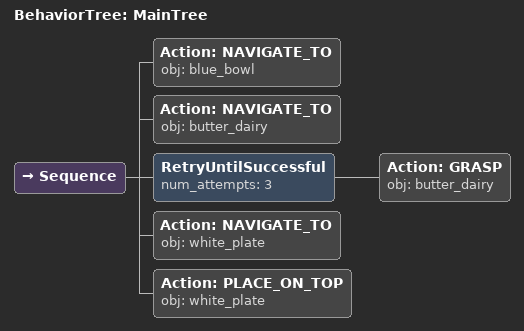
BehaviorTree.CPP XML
<root main_tree_to_execute="MainTree">
  <BehaviorTree ID="MainTree">
    <Sequence>
      <!-- Navigate to blue_bowl -->
      <Action ID="NAVIGATE_TO" obj="blue_bowl" />
      <!-- Navigate to butter_dairy -->
      <Action ID="NAVIGATE_TO" obj="butter_dairy" />
      <!-- Retry GRASP butter_dairy up to 3 attempts -->
      <RetryUntilSuccessful num_attempts="3">
        <!-- Grasp butter_dairy -->
        <Action ID="GRASP" obj="butter_dairy" />
      </RetryUntilSuccessful>
      <!-- Navigate to white_plate -->
      <Action ID="NAVIGATE_TO" obj="white_plate" />
      <!-- Place on white_plate -->
      <Action ID="PLACE_ON_TOP" obj="white_plate" />
    </Sequence>
  </BehaviorTree>
</root>
